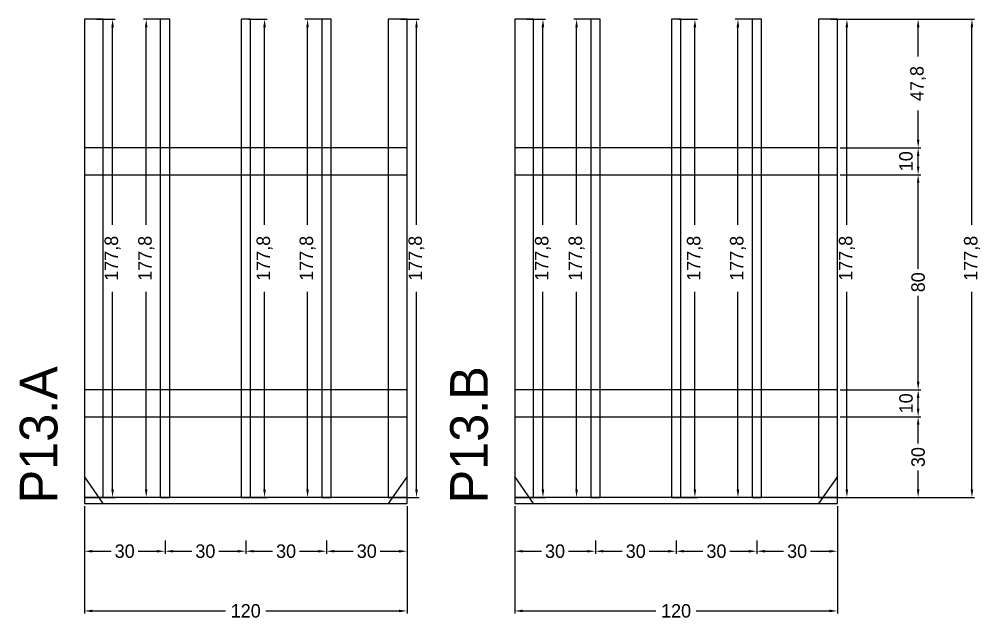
# Model space of a CAD drawing. Header units: centimetres. Extents: x -8500 to 4333, y -490 to 295.
# Drawn here: x 3975.8 to 4333.3, y -43.3 to 180 of the extents above; entities that cross this region are included whole.
import ezdxf

# ---------------------------------------------------------------- set-up
doc = ezdxf.new("R2010")
doc.units = ezdxf.units.CM
for name, color, linetype in [('COTA', 241, 'Continuous'), ('NOMENCLATURA', 7, 'Continuous'), ('SARR_2.2x10', 60, 'Continuous'), ('SARR_2.2x7', 40, 'Continuous'), ('SARR_3.5x7', 81, 'Continuous')]:
    doc.layers.add(name, color=color, linetype=linetype)
doc.dimstyles.new('PAINEL-NOVA', dxfattribs={"dimtxt": 5, "dimasz": 3, "dimexe": 1, "dimexo": 1, "dimgap": 1, "dimtad": 1, "dimcen": 2.5, "dimazin": 3, "dimtfac": 1, "dimtmove": 0, "dimatfit": 3})

# ---------------------------------------------------------------- blocks, each defined once
blk = doc.blocks.new('_CLOSEDFILLED')
at = {"color": 0, "linetype": 'BYBLOCK'}
blk.add_solid([(-1, 0.16), (0, 0), (-1, -0.16)], dxfattribs=at)
blk = doc.blocks.new('*D39')
for p, q in [((4004.5, 180), (4011.5, 180)), ((4010.5, 103.6), (4010.5, 177)), ((4010.5, 5.2), (4010.5, 78.6)), ((4004.5, 2.2), (4011.5, 2.2))]:
    blk.add_line(p, q)
at = {"layer": 'Defpoints'}
for p in [(4003.5, 180), (4003.5, 2.2), (4010.5, 2.2)]:
    blk.add_point(p, dxfattribs=at)
at = {"layer": 'COTA', "xscale": 3, "yscale": 3}
for p, rotation in [((4010.5, 180), 90), ((4010.5, 2.2), 270)]:
    blk.add_blockref('_CLOSEDFILLED', p, dxfattribs=dict(at, rotation=rotation))
at = {"layer": 'COTA', "insert": (4010.5, 91.1), "char_height": 5, "attachment_point": 5, "rotation": 90}
blk.add_mtext('177,8', dxfattribs=at)
blk = doc.blocks.new('*D40')
for p, q in [((4029, 180), (4022, 180)), ((4023, 103.6), (4023, 177)), ((4023, 5.2), (4023, 78.6)), ((4029, 2.2), (4022, 2.2))]:
    blk.add_line(p, q)
at = {"layer": 'Defpoints'}
for p in [(4030, 180), (4023, 2.2), (4030, 2.2)]:
    blk.add_point(p, dxfattribs=at)
at = {"layer": 'COTA', "xscale": 3, "yscale": 3}
for p, rotation in [((4023, 180), 90), ((4023, 2.2), 270)]:
    blk.add_blockref('_CLOSEDFILLED', p, dxfattribs=dict(at, rotation=rotation))
at = {"layer": 'COTA', "insert": (4023, 91.1), "char_height": 5, "attachment_point": 5, "rotation": 90}
blk.add_mtext('177,8', dxfattribs=at)
blk = doc.blocks.new('*D41')
for p, q in [((4061, 180), (4068, 180)), ((4067, 103.6), (4067, 177)), ((4067, 5.2), (4067, 78.6)), ((4061, 2.2), (4068, 2.2))]:
    blk.add_line(p, q)
at = {"layer": 'Defpoints'}
for p in [(4060, 180), (4060, 2.2), (4067, 2.2)]:
    blk.add_point(p, dxfattribs=at)
at = {"layer": 'COTA', "xscale": 3, "yscale": 3}
for p, rotation in [((4067, 180), 90), ((4067, 2.2), 270)]:
    blk.add_blockref('_CLOSEDFILLED', p, dxfattribs=dict(at, rotation=rotation))
at = {"layer": 'COTA', "insert": (4067, 91.1), "char_height": 5, "attachment_point": 5, "rotation": 90}
blk.add_mtext('177,8', dxfattribs=at)
blk = doc.blocks.new('*D42')
for p, q in [((4089, 180), (4082, 180)), ((4083, 103.6), (4083, 177)), ((4083, 5.2), (4083, 78.6)), ((4089, 2.2), (4082, 2.2))]:
    blk.add_line(p, q)
at = {"layer": 'Defpoints'}
for p in [(4090, 180), (4083, 2.2), (4090, 2.2)]:
    blk.add_point(p, dxfattribs=at)
at = {"layer": 'COTA', "xscale": 3, "yscale": 3}
for p, rotation in [((4083, 180), 90), ((4083, 2.2), 270)]:
    blk.add_blockref('_CLOSEDFILLED', p, dxfattribs=dict(at, rotation=rotation))
at = {"layer": 'COTA', "insert": (4083, 91.1), "char_height": 5, "attachment_point": 5, "rotation": 90}
blk.add_mtext('177,8', dxfattribs=at)
blk = doc.blocks.new('*D43')
for p, q in [((4117.5, 180), (4124.5, 180)), ((4123.5, 103.6), (4123.5, 177)), ((4123.5, 5.2), (4123.5, 78.6)), ((4117.5, 2.2), (4124.5, 2.2))]:
    blk.add_line(p, q)
at = {"layer": 'Defpoints'}
for p in [(4116.5, 180), (4116.5, 2.2), (4123.5, 2.2)]:
    blk.add_point(p, dxfattribs=at)
at = {"layer": 'COTA', "xscale": 3, "yscale": 3}
for p, rotation in [((4123.5, 180), 90), ((4123.5, 2.2), 270)]:
    blk.add_blockref('_CLOSEDFILLED', p, dxfattribs=dict(at, rotation=rotation))
at = {"layer": 'COTA', "insert": (4123.5, 91.1), "char_height": 5, "attachment_point": 5, "rotation": 90}
blk.add_mtext('177,8', dxfattribs=at)
blk = doc.blocks.new('*D44')
for p, q in [((4000, -13.8), (4000, -18.8)), ((4030, -13.8), (4030, -18.8)), ((4003, -17.8), (4010, -17.8)), ((4020, -17.8), (4027, -17.8))]:
    blk.add_line(p, q)
at = {"layer": 'Defpoints'}
for p in [(4000, -12.8), (4030, -12.8), (4000, -17.8)]:
    blk.add_point(p, dxfattribs=at)
at = {"layer": 'COTA', "xscale": 3, "yscale": 3, "rotation": 180}
blk.add_blockref('_CLOSEDFILLED', (4000, -17.8), dxfattribs=at)
at = {"layer": 'COTA', "xscale": 3, "yscale": 3}
blk.add_blockref('_CLOSEDFILLED', (4030, -17.8), dxfattribs=at)
at = {"layer": 'COTA', "insert": (4015, -17.8), "char_height": 5, "attachment_point": 5}
blk.add_mtext('30', dxfattribs=at)
blk = doc.blocks.new('*D45')
for p, q in [((4030, -13.8), (4030, -18.8)), ((4060, -13.8), (4060, -18.8)), ((4033, -17.8), (4040, -17.8)), ((4050, -17.8), (4057, -17.8))]:
    blk.add_line(p, q)
at = {"layer": 'Defpoints'}
for p in [(4030, -12.8), (4060, -12.8), (4030, -17.8)]:
    blk.add_point(p, dxfattribs=at)
at = {"layer": 'COTA', "xscale": 3, "yscale": 3, "rotation": 180}
blk.add_blockref('_CLOSEDFILLED', (4030, -17.8), dxfattribs=at)
at = {"layer": 'COTA', "xscale": 3, "yscale": 3}
blk.add_blockref('_CLOSEDFILLED', (4060, -17.8), dxfattribs=at)
at = {"layer": 'COTA', "insert": (4045, -17.8), "char_height": 5, "attachment_point": 5}
blk.add_mtext('30', dxfattribs=at)
blk = doc.blocks.new('*D46')
for p, q in [((4060, -13.8), (4060, -18.8)), ((4090, -13.8), (4090, -18.8)), ((4063, -17.8), (4070, -17.8)), ((4080, -17.8), (4087, -17.8))]:
    blk.add_line(p, q)
at = {"layer": 'Defpoints'}
for p in [(4060, -12.8), (4090, -12.8), (4060, -17.8)]:
    blk.add_point(p, dxfattribs=at)
at = {"layer": 'COTA', "xscale": 3, "yscale": 3, "rotation": 180}
blk.add_blockref('_CLOSEDFILLED', (4060, -17.8), dxfattribs=at)
at = {"layer": 'COTA', "xscale": 3, "yscale": 3}
blk.add_blockref('_CLOSEDFILLED', (4090, -17.8), dxfattribs=at)
at = {"layer": 'COTA', "insert": (4075, -17.8), "char_height": 5, "attachment_point": 5}
blk.add_mtext('30', dxfattribs=at)
blk = doc.blocks.new('*D47')
for p, q in [((4090, -13.8), (4090, -18.8)), ((4120, -13.8), (4120, -18.8)), ((4093, -17.8), (4100, -17.8)), ((4110, -17.8), (4117, -17.8))]:
    blk.add_line(p, q)
at = {"layer": 'Defpoints'}
for p in [(4090, -12.8), (4120, -12.8), (4090, -17.8)]:
    blk.add_point(p, dxfattribs=at)
at = {"layer": 'COTA', "xscale": 3, "yscale": 3, "rotation": 180}
blk.add_blockref('_CLOSEDFILLED', (4090, -17.8), dxfattribs=at)
at = {"layer": 'COTA', "xscale": 3, "yscale": 3}
blk.add_blockref('_CLOSEDFILLED', (4120, -17.8), dxfattribs=at)
at = {"layer": 'COTA', "insert": (4105, -17.8), "char_height": 5, "attachment_point": 5}
blk.add_mtext('30', dxfattribs=at)
blk = doc.blocks.new('*D48')
for p, q in [((4000, -1), (4000, -41)), ((4120, -1), (4120, -41)), ((4003, -40), (4052.5, -40)), ((4067.5, -40), (4117, -40))]:
    blk.add_line(p, q)
at = {"layer": 'Defpoints'}
for p in [(4000, 0), (4120, 0), (4000, -40)]:
    blk.add_point(p, dxfattribs=at)
at = {"layer": 'COTA', "xscale": 3, "yscale": 3, "rotation": 180}
blk.add_blockref('_CLOSEDFILLED', (4000, -40), dxfattribs=at)
at = {"layer": 'COTA', "xscale": 3, "yscale": 3}
blk.add_blockref('_CLOSEDFILLED', (4120, -40), dxfattribs=at)
at = {"layer": 'COTA', "insert": (4060, -40), "char_height": 5, "attachment_point": 5}
blk.add_mtext('120', dxfattribs=at)
blk = doc.blocks.new('GRA-E')
at = {"layer": 'SARR_2.2x7'}
blk.add_lwpolyline([(0, 0), (7, 0), (0, 10)], close=True, dxfattribs=at)
blk = doc.blocks.new('GRA-D')
at = {"layer": 'SARR_2.2x7'}
blk.add_lwpolyline([(0, 0), (7, 0), (7, 10)], close=True, dxfattribs=at)
blk = doc.blocks.new('*D49')
for p, q in [((4164.5, 180), (4171.5, 180)), ((4170.5, 103.6), (4170.5, 177)), ((4170.5, 5.2), (4170.5, 78.6)), ((4164.5, 2.2), (4171.5, 2.2))]:
    blk.add_line(p, q)
at = {"layer": 'Defpoints'}
for p in [(4163.5, 180), (4163.5, 2.2), (4170.5, 2.2)]:
    blk.add_point(p, dxfattribs=at)
at = {"layer": 'COTA', "xscale": 3, "yscale": 3}
for p, rotation in [((4170.5, 180), 90), ((4170.5, 2.2), 270)]:
    blk.add_blockref('_CLOSEDFILLED', p, dxfattribs=dict(at, rotation=rotation))
at = {"layer": 'COTA', "insert": (4170.5, 91.1), "char_height": 5, "attachment_point": 5, "rotation": 90}
blk.add_mtext('177,8', dxfattribs=at)
blk = doc.blocks.new('*D50')
for p, q in [((4189, 180), (4182, 180)), ((4183, 103.6), (4183, 177)), ((4183, 5.2), (4183, 78.6)), ((4189, 2.2), (4182, 2.2))]:
    blk.add_line(p, q)
at = {"layer": 'Defpoints'}
for p in [(4190, 180), (4183, 2.2), (4190, 2.2)]:
    blk.add_point(p, dxfattribs=at)
at = {"layer": 'COTA', "xscale": 3, "yscale": 3}
for p, rotation in [((4183, 180), 90), ((4183, 2.2), 270)]:
    blk.add_blockref('_CLOSEDFILLED', p, dxfattribs=dict(at, rotation=rotation))
at = {"layer": 'COTA', "insert": (4183, 91.1), "char_height": 5, "attachment_point": 5, "rotation": 90}
blk.add_mtext('177,8', dxfattribs=at)
blk = doc.blocks.new('*D51')
for p, q in [((4221, 180), (4228, 180)), ((4227, 103.6), (4227, 177)), ((4227, 5.2), (4227, 78.6)), ((4221, 2.2), (4228, 2.2))]:
    blk.add_line(p, q)
at = {"layer": 'Defpoints'}
for p in [(4220, 180), (4220, 2.2), (4227, 2.2)]:
    blk.add_point(p, dxfattribs=at)
at = {"layer": 'COTA', "xscale": 3, "yscale": 3}
for p, rotation in [((4227, 180), 90), ((4227, 2.2), 270)]:
    blk.add_blockref('_CLOSEDFILLED', p, dxfattribs=dict(at, rotation=rotation))
at = {"layer": 'COTA', "insert": (4227, 91.1), "char_height": 5, "attachment_point": 5, "rotation": 90}
blk.add_mtext('177,8', dxfattribs=at)
blk = doc.blocks.new('*D52')
for p, q in [((4249, 180), (4242, 180)), ((4243, 103.6), (4243, 177)), ((4243, 5.2), (4243, 78.6)), ((4249, 2.2), (4242, 2.2))]:
    blk.add_line(p, q)
at = {"layer": 'Defpoints'}
for p in [(4250, 180), (4243, 2.2), (4250, 2.2)]:
    blk.add_point(p, dxfattribs=at)
at = {"layer": 'COTA', "xscale": 3, "yscale": 3}
for p, rotation in [((4243, 180), 90), ((4243, 2.2), 270)]:
    blk.add_blockref('_CLOSEDFILLED', p, dxfattribs=dict(at, rotation=rotation))
at = {"layer": 'COTA', "insert": (4243, 91.1), "char_height": 5, "attachment_point": 5, "rotation": 90}
blk.add_mtext('177,8', dxfattribs=at)
blk = doc.blocks.new('*D53')
for p, q in [((4277.5, 180), (4284.5, 180)), ((4283.5, 103.6), (4283.5, 177)), ((4283.5, 5.2), (4283.5, 78.6)), ((4277.5, 2.2), (4284.5, 2.2))]:
    blk.add_line(p, q)
at = {"layer": 'Defpoints'}
for p in [(4276.5, 180), (4276.5, 2.2), (4283.5, 2.2)]:
    blk.add_point(p, dxfattribs=at)
at = {"layer": 'COTA', "xscale": 3, "yscale": 3}
for p, rotation in [((4283.5, 180), 90), ((4283.5, 2.2), 270)]:
    blk.add_blockref('_CLOSEDFILLED', p, dxfattribs=dict(at, rotation=rotation))
at = {"layer": 'COTA', "insert": (4283.5, 91.1), "char_height": 5, "attachment_point": 5, "rotation": 90}
blk.add_mtext('177,8', dxfattribs=at)
blk = doc.blocks.new('*D54')
for p, q in [((4160, -13.8), (4160, -18.8)), ((4190, -13.8), (4190, -18.8)), ((4163, -17.8), (4170, -17.8)), ((4180, -17.8), (4187, -17.8))]:
    blk.add_line(p, q)
at = {"layer": 'Defpoints'}
for p in [(4160, -12.8), (4190, -12.8), (4160, -17.8)]:
    blk.add_point(p, dxfattribs=at)
at = {"layer": 'COTA', "xscale": 3, "yscale": 3, "rotation": 180}
blk.add_blockref('_CLOSEDFILLED', (4160, -17.8), dxfattribs=at)
at = {"layer": 'COTA', "xscale": 3, "yscale": 3}
blk.add_blockref('_CLOSEDFILLED', (4190, -17.8), dxfattribs=at)
at = {"layer": 'COTA', "insert": (4175, -17.8), "char_height": 5, "attachment_point": 5}
blk.add_mtext('30', dxfattribs=at)
blk = doc.blocks.new('*D55')
for p, q in [((4190, -13.8), (4190, -18.8)), ((4220, -13.8), (4220, -18.8)), ((4193, -17.8), (4200, -17.8)), ((4210, -17.8), (4217, -17.8))]:
    blk.add_line(p, q)
at = {"layer": 'Defpoints'}
for p in [(4190, -12.8), (4220, -12.8), (4190, -17.8)]:
    blk.add_point(p, dxfattribs=at)
at = {"layer": 'COTA', "xscale": 3, "yscale": 3, "rotation": 180}
blk.add_blockref('_CLOSEDFILLED', (4190, -17.8), dxfattribs=at)
at = {"layer": 'COTA', "xscale": 3, "yscale": 3}
blk.add_blockref('_CLOSEDFILLED', (4220, -17.8), dxfattribs=at)
at = {"layer": 'COTA', "insert": (4205, -17.8), "char_height": 5, "attachment_point": 5}
blk.add_mtext('30', dxfattribs=at)
blk = doc.blocks.new('*D56')
for p, q in [((4220, -13.8), (4220, -18.8)), ((4250, -13.8), (4250, -18.8)), ((4223, -17.8), (4230, -17.8)), ((4240, -17.8), (4247, -17.8))]:
    blk.add_line(p, q)
at = {"layer": 'Defpoints'}
for p in [(4220, -12.8), (4250, -12.8), (4220, -17.8)]:
    blk.add_point(p, dxfattribs=at)
at = {"layer": 'COTA', "xscale": 3, "yscale": 3, "rotation": 180}
blk.add_blockref('_CLOSEDFILLED', (4220, -17.8), dxfattribs=at)
at = {"layer": 'COTA', "xscale": 3, "yscale": 3}
blk.add_blockref('_CLOSEDFILLED', (4250, -17.8), dxfattribs=at)
at = {"layer": 'COTA', "insert": (4235, -17.8), "char_height": 5, "attachment_point": 5}
blk.add_mtext('30', dxfattribs=at)
blk = doc.blocks.new('*D57')
for p, q in [((4250, -13.8), (4250, -18.8)), ((4280, -13.8), (4280, -18.8)), ((4253, -17.8), (4260, -17.8)), ((4270, -17.8), (4277, -17.8))]:
    blk.add_line(p, q)
at = {"layer": 'Defpoints'}
for p in [(4250, -12.8), (4280, -12.8), (4250, -17.8)]:
    blk.add_point(p, dxfattribs=at)
at = {"layer": 'COTA', "xscale": 3, "yscale": 3, "rotation": 180}
blk.add_blockref('_CLOSEDFILLED', (4250, -17.8), dxfattribs=at)
at = {"layer": 'COTA', "xscale": 3, "yscale": 3}
blk.add_blockref('_CLOSEDFILLED', (4280, -17.8), dxfattribs=at)
at = {"layer": 'COTA', "insert": (4265, -17.8), "char_height": 5, "attachment_point": 5}
blk.add_mtext('30', dxfattribs=at)
blk = doc.blocks.new('*D58')
for p, q in [((4160, -1), (4160, -41)), ((4280, -1), (4280, -41)), ((4163, -40), (4212.5, -40)), ((4227.5, -40), (4277, -40))]:
    blk.add_line(p, q)
at = {"layer": 'Defpoints'}
for p in [(4160, 0), (4280, 0), (4160, -40)]:
    blk.add_point(p, dxfattribs=at)
at = {"layer": 'COTA', "xscale": 3, "yscale": 3, "rotation": 180}
blk.add_blockref('_CLOSEDFILLED', (4160, -40), dxfattribs=at)
at = {"layer": 'COTA', "xscale": 3, "yscale": 3}
blk.add_blockref('_CLOSEDFILLED', (4280, -40), dxfattribs=at)
at = {"layer": 'COTA', "insert": (4220, -40), "char_height": 5, "attachment_point": 5}
blk.add_mtext('120', dxfattribs=at)
blk = doc.blocks.new('*D59')
for p, q in [((4281, 180), (4331, 180)), ((4330, 103.6), (4330, 177)), ((4330, 5.2), (4330, 78.6)), ((4281, 2.2), (4331, 2.2))]:
    blk.add_line(p, q)
at = {"layer": 'Defpoints'}
for p in [(4280, 180), (4280, 2.2), (4330, 2.2)]:
    blk.add_point(p, dxfattribs=at)
at = {"layer": 'COTA', "xscale": 3, "yscale": 3}
for p, rotation in [((4330, 180), 90), ((4330, 2.2), 270)]:
    blk.add_blockref('_CLOSEDFILLED', p, dxfattribs=dict(at, rotation=rotation))
at = {"layer": 'COTA', "insert": (4330, 91.1), "char_height": 5, "attachment_point": 5, "rotation": 90}
blk.add_mtext('177,8', dxfattribs=at)
blk = doc.blocks.new('*D60')
for p, q in [((4281, 32.2), (4311, 32.2)), ((4310, 22.2), (4310, 29.2)), ((4310, 5.2), (4310, 12.2)), ((4281, 2.2), (4311, 2.2))]:
    blk.add_line(p, q)
at = {"layer": 'Defpoints'}
for p in [(4280, 32.2), (4280, 2.2), (4310, 2.2)]:
    blk.add_point(p, dxfattribs=at)
at = {"layer": 'COTA', "xscale": 3, "yscale": 3}
for p, rotation in [((4310, 32.2), 90), ((4310, 2.2), 270)]:
    blk.add_blockref('_CLOSEDFILLED', p, dxfattribs=dict(at, rotation=rotation))
at = {"layer": 'COTA', "insert": (4310, 17.2), "char_height": 5, "attachment_point": 5, "rotation": 90}
blk.add_mtext('30', dxfattribs=at)
blk = doc.blocks.new('*D61')
for p, q in [((4281, 42.2), (4311, 42.2)), ((4310, 35.2), (4310, 39.2)), ((4281, 32.2), (4311, 32.2))]:
    blk.add_line(p, q)
at = {"layer": 'Defpoints'}
for p in [(4280, 42.2), (4280, 32.2), (4310, 32.2)]:
    blk.add_point(p, dxfattribs=at)
at = {"layer": 'COTA', "xscale": 3, "yscale": 3}
for p, rotation in [((4310, 42.2), 90), ((4310, 32.2), 270)]:
    blk.add_blockref('_CLOSEDFILLED', p, dxfattribs=dict(at, rotation=rotation))
at = {"layer": 'COTA', "insert": (4305.5, 37.2), "char_height": 5, "attachment_point": 5, "rotation": 90}
blk.add_mtext('10', dxfattribs=at)
blk = doc.blocks.new('*D62')
for p, q in [((4281, 122.2), (4311, 122.2)), ((4310, 87.2), (4310, 119.2)), ((4310, 45.2), (4310, 77.2)), ((4281, 42.2), (4311, 42.2))]:
    blk.add_line(p, q)
at = {"layer": 'Defpoints'}
for p in [(4280, 122.2), (4280, 42.2), (4310, 42.2)]:
    blk.add_point(p, dxfattribs=at)
at = {"layer": 'COTA', "xscale": 3, "yscale": 3}
for p, rotation in [((4310, 122.2), 90), ((4310, 42.2), 270)]:
    blk.add_blockref('_CLOSEDFILLED', p, dxfattribs=dict(at, rotation=rotation))
at = {"layer": 'COTA', "insert": (4310, 82.2), "char_height": 5, "attachment_point": 5, "rotation": 90}
blk.add_mtext('80', dxfattribs=at)
blk = doc.blocks.new('*D64')
for p, q in [((4281, 180), (4311, 180)), ((4310, 166.1), (4310, 177)), ((4310, 135.2), (4310, 146.1)), ((4281, 132.2), (4311, 132.2))]:
    blk.add_line(p, q)
at = {"layer": 'Defpoints'}
for p in [(4280, 180), (4280, 132.2), (4310, 132.2)]:
    blk.add_point(p, dxfattribs=at)
at = {"layer": 'COTA', "xscale": 3, "yscale": 3}
for p, rotation in [((4310, 180), 90), ((4310, 132.2), 270)]:
    blk.add_blockref('_CLOSEDFILLED', p, dxfattribs=dict(at, rotation=rotation))
at = {"layer": 'COTA', "insert": (4310, 156.1), "char_height": 5, "attachment_point": 5, "rotation": 90}
blk.add_mtext('47,8', dxfattribs=at)

msp = doc.modelspace()

# ---------------------------------------------------------------- linework, layer by layer
at = {"layer": 'SARR_2.2x10'}
for p, q in [((4120, 132.2), (4000, 132.2)), ((4000, 132.2), (4000, 122.2)), ((4120, 122.2), (4120, 132.2)), ((4280, 132.2), (4160, 132.2)), ((4160, 132.2), (4160, 122.2)), ((4280, 122.2), (4280, 132.2)), ((4000, 122.2), (4120, 122.2)), ((4160, 122.2), (4280, 122.2)), ((4120, 42.2), (4000, 42.2)), ((4000, 42.2), (4000, 32.2)), ((4120, 32.2), (4120, 42.2)), ((4280, 42.2), (4160, 42.2)), ((4160, 42.2), (4160, 32.2)), ((4280, 32.2), (4280, 42.2)), ((4000, 32.2), (4120, 32.2)), ((4160, 32.2), (4280, 32.2))]:
    msp.add_line(p, q, dxfattribs=at)
at = {"layer": 'SARR_2.2x7'}
for p, q in [((4007, 180), (4000, 180)), ((4000, 180), (4000, 2.2)), ((4007, 2.2), (4007, 180)), ((4120, 180), (4113, 180)), ((4113, 180), (4113, 2.2)), ((4120, 2.2), (4120, 180)), ((4167, 180), (4160, 180)), ((4160, 180), (4160, 2.2)), ((4167, 2.2), (4167, 180)), ((4280, 180), (4273, 180)), ((4273, 180), (4273, 2.2)), ((4280, 2.2), (4280, 180)), ((4120, 2.2), (4000, 2.2)), ((4000, 2.2), (4000, 0)), ((4000, 2.2), (4007, 2.2)), ((4000, 0), (4120, 0)), ((4113, 2.2), (4120, 2.2)), ((4120, 0), (4120, 2.2)), ((4280, 2.2), (4160, 2.2)), ((4160, 2.2), (4160, 0)), ((4160, 2.2), (4167, 2.2)), ((4160, 0), (4280, 0)), ((4273, 2.2), (4280, 2.2)), ((4280, 0), (4280, 2.2))]:
    msp.add_line(p, q, dxfattribs=at)
at = {"layer": 'SARR_3.5x7'}
for p, q in [((4031.75, 180), (4028.25, 180)), ((4028.25, 180), (4028.25, 2.2)), ((4031.75, 2.2), (4031.75, 180)), ((4061.75, 180), (4058.25, 180)), ((4058.25, 180), (4058.25, 2.2)), ((4061.75, 2.2), (4061.75, 180)), ((4091.75, 180), (4088.25, 180)), ((4088.25, 180), (4088.25, 2.2)), ((4091.75, 2.2), (4091.75, 180)), ((4191.75, 180), (4188.25, 180)), ((4188.25, 180), (4188.25, 2.2)), ((4191.75, 2.2), (4191.75, 180)), ((4221.75, 180), (4218.25, 180)), ((4218.25, 180), (4218.25, 2.2)), ((4221.75, 2.2), (4221.75, 180)), ((4251.75, 180), (4248.25, 180)), ((4248.25, 180), (4248.25, 2.2)), ((4251.75, 2.2), (4251.75, 180)), ((4028.25, 2.2), (4031.75, 2.2)), ((4058.25, 2.2), (4061.75, 2.2)), ((4088.25, 2.2), (4091.75, 2.2)), ((4188.25, 2.2), (4191.75, 2.2)), ((4218.25, 2.2), (4221.75, 2.2)), ((4248.25, 2.2), (4251.75, 2.2))]:
    msp.add_line(p, q, dxfattribs=at)

# ---------------------------------------------------------------- block references
at = {"layer": 'SARR_2.2x7'}
for name, p in [('GRA-E', (4000, 0)), ('GRA-D', (4113, 0)), ('GRA-E', (4160, 0)), ('GRA-D', (4273, 0))]:
    msp.add_blockref(name, p, dxfattribs=at)

# ---------------------------------------------------------------- texts
at = {"layer": 'NOMENCLATURA'}
for s, p in [('P13.A', (3990, 0)), ('P13.B', (4150, 0))]:
    msp.add_text(s, height=14, rotation=90, dxfattribs=at).set_placement(p)

# ---------------------------------------------------------------- dimensions: what is measured, and where the dimension line sits
at = {"layer": 'COTA'}
for base, p1, p2, picture, middle in [((4010.5, 2.2), (4003.5, 2.2), (4003.5, 180), '*D39', (4010.5, 91.1)), ((4023, 2.2), (4030, 2.2), (4030, 180), '*D40', (4023, 91.1)), ((4067, 2.2), (4060, 2.2), (4060, 180), '*D41', (4067, 91.1)), ((4083, 2.2), (4090, 2.2), (4090, 180), '*D42', (4083, 91.1)), ((4123.5, 2.2), (4116.5, 2.2), (4116.5, 180), '*D43', (4123.5, 91.1)), ((4170.5, 2.2), (4163.5, 2.2), (4163.5, 180), '*D49', (4170.5, 91.1)), ((4183, 2.2), (4190, 2.2), (4190, 180), '*D50', (4183, 91.1)), ((4227, 2.2), (4220, 2.2), (4220, 180), '*D51', (4227, 91.1)), ((4243, 2.2), (4250, 2.2), (4250, 180), '*D52', (4243, 91.1)), ((4283.5, 2.2), (4276.5, 2.2), (4276.5, 180), '*D53', (4283.5, 91.1)), ((4330, 2.2), (4280, 2.2), (4280, 180), '*D59', (4330, 91.1)), ((4310, 132.2), (4280, 132.2), (4280, 180), '*D64', (4310, 156.1)), ((4310, 42.2), (4280, 42.2), (4280, 122.2), '*D62', (4310, 82.2)), ((4310, 32.2), (4280, 32.2), (4280, 42.2), '*D61', (4305.5, 37.2)), ((4310, 2.2), (4280, 2.2), (4280, 32.2), '*D60', (4310, 17.2))]:
    dim = msp.add_linear_dim(base=base, p1=p1, p2=p2, angle=90, dimstyle='PAINEL-NOVA', dxfattribs=at)
    dim.commit()
    dim.dimension.update_dxf_attribs({"geometry": picture, "text_midpoint": middle})
msp.add_linear_dim(base=(4310, 122.2), p1=(4280, 122.2), p2=(4280, 132.2), angle=90, dimstyle='PAINEL-NOVA', dxfattribs=at).render()
for base, p1, p2, picture, middle in [((4000, -40), (4000, 0), (4120, 0), '*D48', (4060, -40)), ((4160, -40), (4160, 0), (4280, 0), '*D58', (4220, -40)), ((4000, -17.8), (4000, -12.8), (4030, -12.8), '*D44', (4015, -17.8)), ((4030, -17.8), (4030, -12.8), (4060, -12.8), '*D45', (4045, -17.8)), ((4060, -17.8), (4060, -12.8), (4090, -12.8), '*D46', (4075, -17.8)), ((4090, -17.8), (4090, -12.8), (4120, -12.8), '*D47', (4105, -17.8)), ((4160, -17.8), (4160, -12.8), (4190, -12.8), '*D54', (4175, -17.8)), ((4190, -17.8), (4190, -12.8), (4220, -12.8), '*D55', (4205, -17.8)), ((4220, -17.8), (4220, -12.8), (4250, -12.8), '*D56', (4235, -17.8)), ((4250, -17.8), (4250, -12.8), (4280, -12.8), '*D57', (4265, -17.8))]:
    dim = msp.add_linear_dim(base=base, p1=p1, p2=p2, dimstyle='PAINEL-NOVA', dxfattribs=at)
    dim.commit()
    dim.dimension.update_dxf_attribs({"geometry": picture, "text_midpoint": middle})

doc.saveas('drawing.dxf')
